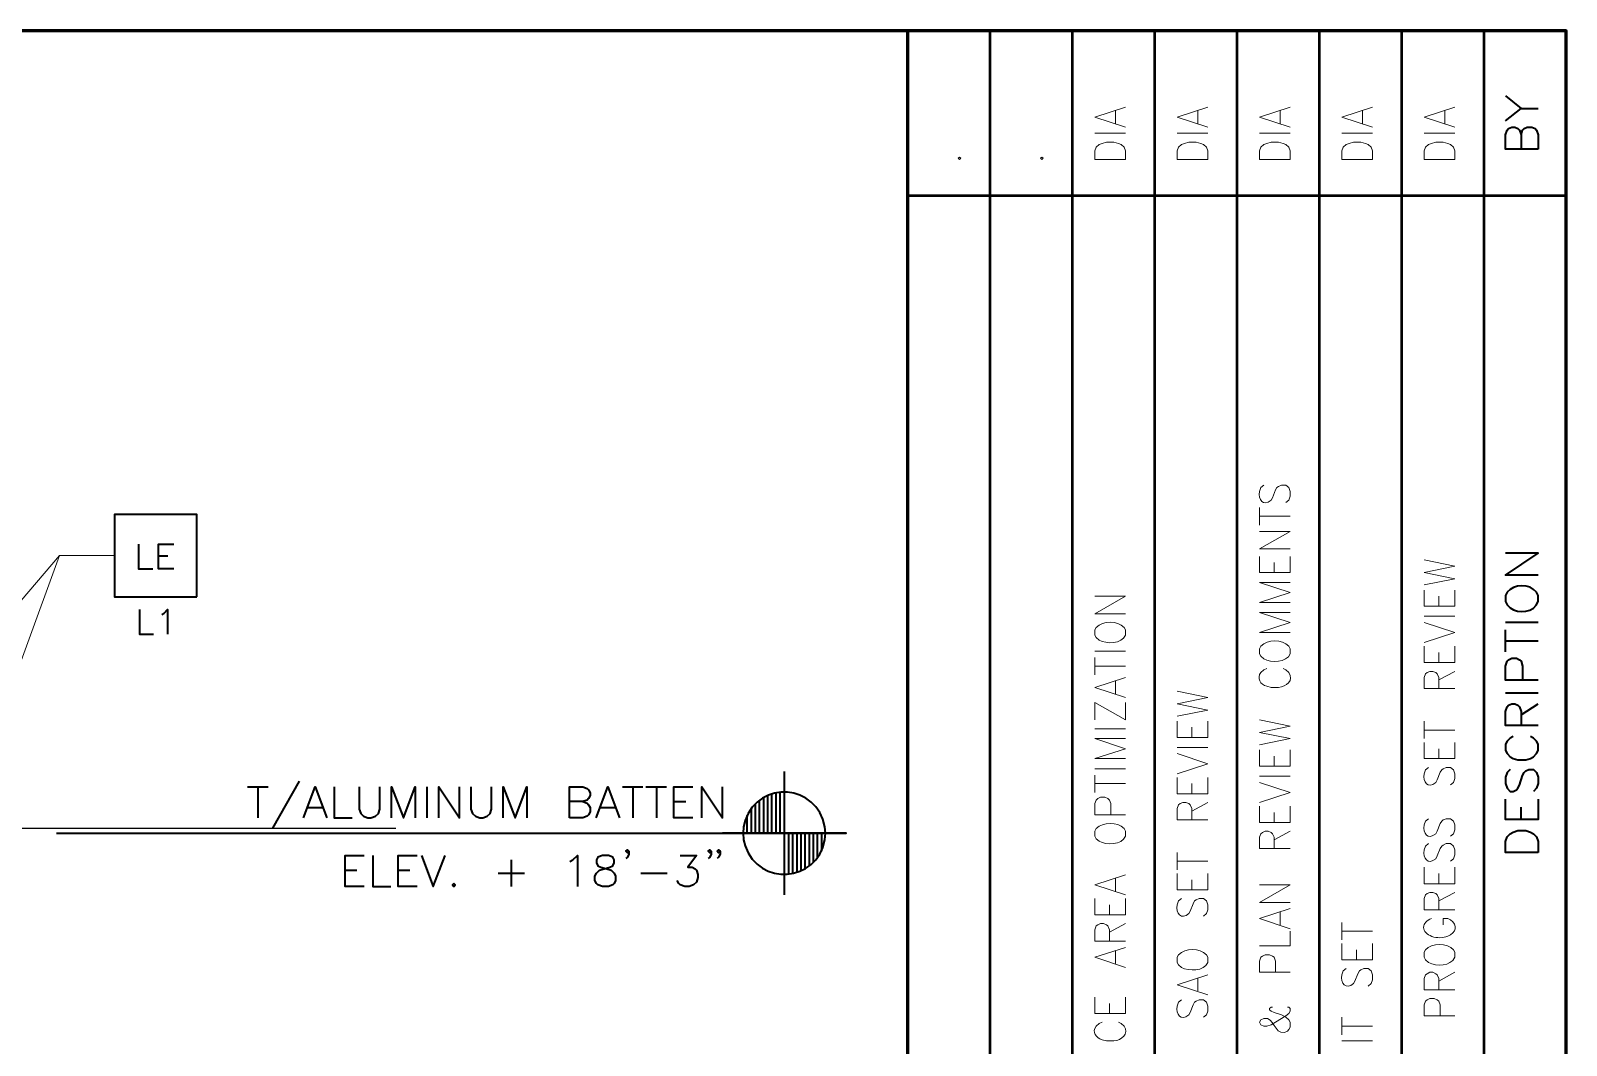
# Model space of a CAD drawing. Header units: inches. Extents: x 5 to 516, y -193 to 129.
# Drawn here: x 129.24 to 147.89, y -49.61 to -37.28 of the extents above; entities that cross this region are included whole.
import ezdxf

# ---------------------------------------------------------------- set-up
doc = ezdxf.new("R2010")
doc.units = ezdxf.units.IN
doc.header["$MEASUREMENT"] = 0
doc.layers.add('Highlight', color=210, linetype='Continuous')
doc.layers.add('PDF4_Geometry', color=7, linetype='Continuous')

msp = doc.modelspace()

# ---------------------------------------------------------------- linework, layer by layer
at = {"layer": 'Highlight'}
msp.add_line((72.5587536, -46.9696498), (133.673458, -46.9696498), dxfattribs=at)
at = {"layer": 'PDF4_Geometry', "lineweight": 60}
for points in [[(147.8887598, -127.2829903), (147.8887598, -37.2829831), (12.888749, -37.2829831), (12.888749, -127.2829903)], [(139.8887591, -37.2829831), (139.8887591, -127.2829903)]]:
    msp.add_lwpolyline(points, dxfattribs=at)
at = {"layer": 'PDF4_Geometry', "lineweight": 50}
for points in [[(140.8887592, -37.2829831), (140.8887592, -56.2829847)], [(141.8887593, -37.2829831), (141.8887593, -56.2829847)], [(142.8887594, -37.2829831), (142.8887594, -56.2829847)], [(143.8887594, -37.2829831), (143.8887594, -56.2829847)], [(144.8887595, -37.2829831), (144.8887595, -56.2829847)], [(145.8887596, -37.2829831), (145.8887596, -56.2829847)], [(146.8887597, -37.2829831), (146.8887597, -56.2829847)], [(139.8887591, -39.2863131), (147.8887598, -39.2863131)]]:
    msp.add_lwpolyline(points, dxfattribs=at)
at = {"layer": 'PDF4_Geometry', "lineweight": 15}
for points in [[(142.535426, -38.4529797), (142.1620926, -38.3329797), (142.535426, -38.2129797)], [(143.535426, -38.4529797), (143.1620927, -38.3329797), (143.535426, -38.2129797)], [(144.5354261, -38.4529797), (144.1620928, -38.3329797), (144.5354261, -38.2129797)], [(145.5354262, -38.4529797), (145.1620928, -38.3329797), (145.5354262, -38.2129797)], [(146.5354263, -38.4529797), (146.1620929, -38.3329797), (146.5354263, -38.2129797)], [(142.4120925, -38.4096447), (142.4120925, -38.2563114)], [(143.4120926, -38.4096447), (143.4120926, -38.2563114)], [(144.4120927, -38.4096447), (144.4120927, -38.2563114)], [(145.4120928, -38.4096447), (145.4120928, -38.2563114)], [(146.4120929, -38.4096447), (146.4120929, -38.2563114)], [(142.1620925, -38.5296467), (142.5354259, -38.5296467)], [(143.1620926, -38.5296467), (143.535426, -38.5296467)], [(144.1620927, -38.5296467), (144.535426, -38.5296467)], [(145.1620928, -38.5296467), (145.5354261, -38.5296467)], [(146.1620928, -38.5296467), (146.5354262, -38.5296467)], [(144.2154264, -42.8029828), (144.1787597, -42.8329828), (144.1620931, -42.8796494)], [(144.3054264, -42.9863161), (144.3220931, -42.9563161), (144.3587597, -42.8629828), (144.3754264, -42.8329828), (144.3954264, -42.8196494), (144.4287597, -42.8029828), (144.4820931, -42.8029828), (144.5187598, -42.8329828), (144.5354264, -42.8796494), (144.5354264, -42.9396494), (144.5187598, -42.9863161), (144.4820931, -43.0163161)], [(144.1620927, -43.2896432), (144.1620927, -43.0763099)], [(144.1620927, -43.1829809), (144.535426, -43.1829809)], [(144.5354261, -43.5763118), (144.1620928, -43.5763118), (144.5354261, -43.3663118), (144.1620928, -43.3663118)], [(127.5387588, -46.0663158), (129.5887591, -43.659649), (130.2554258, -43.659649)], [(128.7520903, -45.9529803), (129.5887571, -43.6596468), (130.2554237, -43.6596468)], [(144.5354261, -43.6696503), (144.5354261, -43.866317), (144.1620928, -43.866317), (144.1620928, -43.6696503)], [(144.342093, -43.866317), (144.342093, -43.7429837)], [(146.1620928, -44.0163143), (146.5354262, -43.942981), (146.1620928, -43.8663143), (146.5354262, -43.7896476), (146.1620928, -43.7129809)], [(144.5354261, -44.2296458), (144.1620928, -44.2296458), (144.5354261, -44.1096457), (144.1620928, -43.9863124), (144.5354261, -43.9863124)], [(142.535426, -44.366317), (142.1620926, -44.366317), (142.535426, -44.1529837), (142.1620926, -44.1529837)], [(146.5354263, -44.0796438), (146.5354263, -44.2763105), (146.1620929, -44.2763105), (146.1620929, -44.0796438)], [(146.3420932, -44.2763105), (146.3420932, -44.1529772)], [(144.5354261, -44.5929813), (144.1620928, -44.5929813), (144.5354261, -44.4729813), (144.1620928, -44.3529813), (144.5354261, -44.3529813)], [(142.1787592, -44.5329799), (142.1620925, -44.5629799), (142.1620925, -44.6263133), (142.1787592, -44.6563133), (142.2154259, -44.6863133)], [(142.5354259, -44.6263133), (142.5354259, -44.5629799), (142.5187592, -44.5329799)], [(146.1620928, -44.3963124), (146.5354262, -44.3963124)], [(146.1620928, -44.716313), (146.5354262, -44.5929797), (146.1620928, -44.4729796)], [(142.1620925, -44.8229821), (142.5354259, -44.8229821)], [(142.1620925, -45.1096439), (142.1620925, -44.8963106)], [(144.1787594, -44.7596509), (144.1620927, -44.7929843), (144.1620927, -44.8529843), (144.1787594, -44.8829843), (144.215426, -44.9129843)], [(144.535426, -44.8529843), (144.535426, -44.7929843), (144.5187594, -44.7596509)], [(146.5354263, -44.7596466), (146.5354263, -44.9596466), (146.1620929, -44.9596466), (146.1620929, -44.7596466)], [(146.3420932, -44.9596466), (146.3420932, -44.8363133)], [(142.1620925, -45.0029816), (142.5354259, -45.0029816)], [(144.2520924, -45.0329838), (144.2154258, -45.0496504), (144.1787591, -45.0796504)], [(144.5187591, -45.0796504), (144.4820924, -45.0496504), (144.4487591, -45.0329838)], [(146.5354263, -45.2763106), (146.1620929, -45.2763106), (146.1620929, -45.1396439), (146.1787596, -45.0963106), (146.1987596, -45.0796439), (146.2320929, -45.0663106), (146.2687596, -45.0663106), (146.3054263, -45.0796439), (146.3220929, -45.0963106), (146.3420929, -45.1396439), (146.3420929, -45.2763106)], [(146.3420932, -45.1696483), (146.5354265, -45.0663149)], [(142.535426, -45.3829797), (142.1620926, -45.2629797), (142.535426, -45.1396464)], [(142.4120925, -45.3396448), (142.4120925, -45.1863114)], [(143.1620926, -45.609644), (143.535426, -45.5363106), (143.1620926, -45.459644), (143.535426, -45.3829773), (143.1620926, -45.3063106)], [(144.2520924, -45.2463171), (144.3054258, -45.2629838), (144.3954258, -45.2629838)], [(142.535426, -45.4429822), (142.535426, -45.6563155), (142.1620926, -45.4429822), (142.1620926, -45.6563155)], [(143.535426, -45.6729803), (143.535426, -45.869647), (143.1620927, -45.869647), (143.1620927, -45.6729803)], [(144.1620927, -45.9596467), (144.535426, -45.88298), (144.1620927, -45.8096467), (144.535426, -45.73298), (144.1620927, -45.6563133)], [(146.1620928, -45.8829798), (146.1620928, -45.6729797)], [(142.1620925, -45.7629779), (142.5354259, -45.7629779)], [(143.3420929, -45.869647), (143.3420929, -45.7463136)], [(146.1620928, -45.7796472), (146.5354262, -45.7796472)], [(142.535426, -46.1263134), (142.1620926, -46.1263134), (142.535426, -46.0063134), (142.1620926, -45.88298), (142.535426, -45.88298)], [(143.1620926, -45.9896489), (143.535426, -45.9896489)], [(144.5354261, -46.0196497), (144.5354261, -46.2196497), (144.1620928, -46.2196497), (144.1620928, -46.0196497)], [(146.5354263, -45.9296467), (146.5354263, -46.1263134), (146.1620929, -46.1263134), (146.1620929, -45.9296467)], [(146.3420932, -46.1263134), (146.3420932, -46.0063134)], [(142.1620925, -46.2496451), (142.5354259, -46.2496451)], [(143.1620926, -46.3096494), (143.535426, -46.1896494), (143.1620926, -46.0663161)], [(144.342093, -46.2196497), (144.342093, -46.0963164)], [(146.2154266, -46.2329825), (146.1787599, -46.2629825), (146.1620932, -46.3096492)], [(146.3054266, -46.4163158), (146.3220932, -46.3863158), (146.3587599, -46.2929825), (146.3754266, -46.2629825), (146.3954266, -46.2496492), (146.4287599, -46.2329825), (146.4820932, -46.2329825), (146.5187599, -46.2629825), (146.5354266, -46.3096492), (146.5354266, -46.3696492), (146.5187599, -46.4163158), (146.4820932, -46.4463159)], [(142.1620925, -46.5363137), (142.1620925, -46.3263137)], [(142.1620925, -46.4296446), (142.5354259, -46.4296446)], [(143.535426, -46.3563164), (143.535426, -46.5529831), (143.1620927, -46.5529831), (143.1620927, -46.3563164)], [(143.3420929, -46.5529831), (143.3420929, -46.4296497)], [(144.1620927, -46.3396448), (144.535426, -46.3396448)], [(144.1620927, -46.6596454), (144.535426, -46.5363121), (144.1620927, -46.4163121)], [(142.535426, -46.8096495), (142.1620926, -46.8096495), (142.1620926, -46.6729828), (142.1787593, -46.6296495), (142.1987593, -46.6129828), (142.2320926, -46.5963161), (142.2854259, -46.5963161), (142.3220926, -46.6129828), (142.3420926, -46.6296495), (142.3587593, -46.6729828), (142.3587593, -46.8096495)], [(143.535426, -46.869647), (143.1620927, -46.869647), (143.1620927, -46.7329804), (143.1787593, -46.689647), (143.1987593, -46.6729804), (143.2320927, -46.659647), (143.2687593, -46.659647), (143.305426, -46.6729804), (143.3220927, -46.689647), (143.3420927, -46.7329804), (143.3420927, -46.869647)], [(143.3420929, -46.7663145), (143.5354263, -46.6596478)], [(144.5354261, -46.702979), (144.5354261, -46.902979), (144.1620928, -46.902979), (144.1620928, -46.702979)], [(144.342093, -46.902979), (144.342093, -46.7796457)], [(142.1787592, -46.9763124), (142.1620925, -47.0063124), (142.1620925, -47.0696457), (142.1787592, -47.0996457), (142.2154259, -47.1296457)], [(142.5354259, -47.0696457), (142.5354259, -47.0063124), (142.5187592, -46.9763124)], [(146.2154266, -46.8563143), (146.1787599, -46.8863143), (146.1620932, -46.9329809)], [(146.3054266, -47.0396476), (146.3220932, -47.0063143), (146.3587599, -46.9163143), (146.3754266, -46.8863143), (146.3954266, -46.8696476), (146.4287599, -46.8563143), (146.4820932, -46.8563143), (146.5187599, -46.8863143), (146.5354266, -46.9329809), (146.5354266, -46.9929809), (146.5187599, -47.0396476), (146.4820932, -47.0696476)], [(144.5354261, -47.2196498), (144.1620928, -47.2196498), (144.1620928, -47.0829831), (144.1787594, -47.0396498), (144.1987594, -47.0229831), (144.2320928, -47.0063164), (144.2687594, -47.0063164), (144.3054261, -47.0229831), (144.3220928, -47.0396498), (144.3420928, -47.0829831), (144.3420928, -47.2196498)], [(144.342093, -47.1129807), (144.5354264, -47.006314)], [(146.2154266, -47.1596454), (146.1787599, -47.1896454), (146.1620932, -47.2363121)], [(146.3054266, -47.3429788), (146.3220932, -47.3096455), (146.3587599, -47.2196454), (146.3754266, -47.1896454), (146.3954266, -47.1763121), (146.4287599, -47.1596454), (146.4820932, -47.1596454), (146.5187599, -47.1896454), (146.5354266, -47.2363121), (146.5354266, -47.2963121), (146.5187599, -47.3429788), (146.4820932, -47.3729788)], [(143.1620926, -47.479646), (143.1620926, -47.2663127)], [(142.535426, -47.782984), (142.1620926, -47.6596506), (142.535426, -47.5396506)], [(143.1620926, -47.3729769), (143.535426, -47.3729769)], [(143.535426, -47.5229831), (143.535426, -47.7196498), (143.1620927, -47.7196498), (143.1620927, -47.5229831)], [(146.5354263, -47.4463127), (146.5354263, -47.6463127), (146.1620929, -47.6463127), (146.1620929, -47.4463127)], [(146.3420932, -47.6463127), (146.3420932, -47.5229793)], [(142.4120925, -47.7363124), (142.4120925, -47.5829791)], [(143.3420929, -47.7196498), (143.3420929, -47.5996498)], [(144.5354261, -47.8729769), (144.1620928, -47.8729769), (144.5354261, -47.6596436), (144.1620928, -47.6596436)], [(142.535426, -47.8263108), (142.535426, -48.0263108), (142.1620926, -48.0263108), (142.1620926, -47.8263108)], [(142.3420928, -48.0263108), (142.3420928, -47.9029775)], [(143.2154263, -47.8263122), (143.1787596, -47.8563122), (143.162093, -47.9029788)], [(143.3054263, -48.0096455), (143.322093, -47.9796455), (143.3587597, -47.8896455), (143.3754263, -47.8563122), (143.3954263, -47.8429788), (143.4287597, -47.8263122), (143.482093, -47.8263122), (143.5187597, -47.8563122), (143.5354263, -47.9029788), (143.5354263, -47.9629788), (143.5187597, -48.0096455), (143.482093, -48.0396455)], [(146.5354263, -47.9629835), (146.1620929, -47.9629835), (146.1620929, -47.8263168), (146.1787596, -47.7829834), (146.1987596, -47.7663168), (146.2320929, -47.7529834), (146.2687596, -47.7529834), (146.3054263, -47.7663168), (146.3220929, -47.7829834), (146.3420929, -47.8263168), (146.3420929, -47.9629835)], [(146.3420932, -47.8563143), (146.5354265, -47.752981)], [(144.5354261, -48.1929775), (144.1620928, -48.0696442), (144.5354261, -47.9496442)], [(144.4120927, -48.1463127), (144.4120927, -47.9929794)], [(146.4820926, -48.0863125), (146.4487593, -48.0696458), (146.3954259, -48.0696458), (146.3954259, -48.1463125)], [(142.535426, -48.3429816), (142.1620926, -48.3429816), (142.1620926, -48.2063149), (142.1787593, -48.1596482), (142.1987593, -48.1463149), (142.2320926, -48.1296482), (142.2687593, -48.1296482), (142.3054259, -48.1463149), (142.3220926, -48.1596482), (142.3420926, -48.2063149), (142.3420926, -48.3429816)], [(142.3420928, -48.2363125), (142.5354262, -48.1296458)], [(144.1620927, -48.4029791), (144.535426, -48.4029791), (144.535426, -48.2229791)], [(145.1620928, -48.3296488), (145.1620928, -48.1163154)], [(145.1620928, -48.2229797), (145.5354261, -48.2229797)], [(142.535426, -48.6629822), (142.1620926, -48.5396488), (142.535426, -48.4196488)], [(142.4120925, -48.6163174), (142.4120925, -48.4663174)], [(145.5354262, -48.3729791), (145.5354262, -48.5696458), (145.1620928, -48.5696458), (145.1620928, -48.3729791)], [(145.3420931, -48.5696458), (145.3420931, -48.4496458)], [(146.1787595, -48.4496436), (146.1620928, -48.4796437), (146.1620928, -48.5396437), (146.1787595, -48.5696437), (146.2154262, -48.602977)], [(146.5354262, -48.5396437), (146.5354262, -48.4796437), (146.5187595, -48.4496436)], [(143.1787593, -48.5096512), (143.1620926, -48.5396513), (143.1620926, -48.6029846), (143.1787593, -48.6329846), (143.2154259, -48.6629846)], [(143.535426, -48.6029846), (143.535426, -48.5396513), (143.5187593, -48.5096512)], [(144.5354261, -48.7229797), (144.1620928, -48.7229797), (144.1620928, -48.586313), (144.1787594, -48.5396464), (144.1987594, -48.526313), (144.2320928, -48.5096464), (144.2854261, -48.5096464), (144.3220928, -48.526313), (144.3420928, -48.5396464), (144.3587594, -48.586313), (144.3587594, -48.7229797)], [(143.535426, -48.9963155), (143.1620927, -48.8763155), (143.535426, -48.7529822)], [(143.4120926, -48.9496507), (143.4120926, -48.7996507)], [(145.2154265, -48.6763149), (145.1787598, -48.7063149), (145.1620931, -48.7529816)], [(145.3054265, -48.8596483), (145.3220932, -48.8296483), (145.3587598, -48.7396483), (145.3754265, -48.7063149), (145.3954265, -48.6929816), (145.4287598, -48.6763149), (145.4820932, -48.6763149), (145.5187598, -48.7063149), (145.5354265, -48.7529816), (145.5354265, -48.8129816), (145.5187598, -48.8596483), (145.4820932, -48.8896483)], [(146.5354263, -48.936318), (146.1620929, -48.936318), (146.1620929, -48.7996513), (146.1787596, -48.7529846), (146.1987596, -48.7396513), (146.2320929, -48.7229846), (146.2687596, -48.7229846), (146.3054263, -48.7396513), (146.3220929, -48.7529846), (146.3420929, -48.7996513), (146.3420929, -48.936318)], [(146.3420932, -48.8296488), (146.5354265, -48.7229822)], [(142.535426, -49.0263131), (142.535426, -49.2229798), (142.1620926, -49.2229798), (142.1620926, -49.0263131)], [(146.5354263, -49.2529819), (146.1620929, -49.2529819), (146.1620929, -49.1163153), (146.1787596, -49.0729819), (146.1987596, -49.0563152), (146.2320929, -49.0429819), (146.2854263, -49.0429819), (146.3220929, -49.0563152), (146.3420929, -49.0729819), (146.3587596, -49.1163153), (146.3587596, -49.2529819)], [(142.3420928, -49.2229798), (142.3420928, -49.1029797)], [(143.2154263, -49.0563131), (143.1787596, -49.0863131), (143.162093, -49.1329797)], [(143.3054263, -49.2396464), (143.322093, -49.2096464), (143.3587597, -49.1163131), (143.3754263, -49.0863131), (143.3954263, -49.0729797), (143.4287597, -49.0563131), (143.482093, -49.0563131), (143.5187597, -49.0863131), (143.5354263, -49.1329797), (143.5354263, -49.1929798), (143.5187597, -49.2396464), (143.482093, -49.2696464)], [(144.2154263, -49.2829795), (144.1787596, -49.2996462), (144.162093, -49.3296462), (144.1787596, -49.3596462), (144.2154263, -49.3763128), (144.252093, -49.3763128), (144.3054263, -49.3596462), (144.3587596, -49.3296462), (144.482093, -49.2529795), (144.5187597, -49.2229795), (144.5354263, -49.1929795), (144.5354263, -49.1629795), (144.5187597, -49.1463128), (144.502093, -49.1463128)], [(144.322093, -49.1463128), (144.3054263, -49.1463128), (144.2854263, -49.1629795), (144.2854263, -49.1796461), (144.3054263, -49.1929795), (144.342093, -49.2096462), (144.4287596, -49.2396462), (144.482093, -49.2696462), (144.5187597, -49.2996462), (144.5354263, -49.3296462), (144.5354263, -49.3896462), (144.5187597, -49.4196462), (144.502093, -49.4363128), (144.4654263, -49.4529795)], [(142.2520923, -49.3296489), (142.2154256, -49.3463155), (142.1787589, -49.3763155)], [(142.5187589, -49.3763155), (142.4820923, -49.3463155), (142.4487589, -49.3296489)], [(145.1620928, -49.4829828), (145.1620928, -49.2696494)], [(145.1620928, -49.3763136), (145.5354261, -49.3763136)], [(142.2520923, -49.5429822), (142.3054256, -49.5563156), (142.3954256, -49.5563156)], [(145.1620928, -49.5563131), (145.5354261, -49.5563131)]]:
    msp.add_lwpolyline(points, dxfattribs=at)
at = {"layer": 'PDF4_Geometry', "lineweight": 35}
for points in [[(147.1487593, -38.0729816), (147.3387593, -38.2263149)], [(147.1487593, -38.3796494), (147.3387593, -38.226316), (147.5487593, -38.226316)], [(147.54876, -38.7229789), (147.14876, -38.7229789), (147.14876, -38.5496456), (147.16876, -38.4929789), (147.18876, -38.4729789), (147.2254266, -38.4563122), (147.2620933, -38.4563122), (147.3020933, -38.4729789), (147.3220933, -38.4929789), (147.33876, -38.5496456), (147.33876, -38.7229789)], [(147.3387592, -38.5496458), (147.3587592, -38.4929792), (147.3787592, -38.4729792), (147.4154259, -38.4563125), (147.4720925, -38.4563125), (147.5120925, -38.4729792), (147.5287592, -38.4929792), (147.5487592, -38.5496458), (147.5487592, -38.7229792)], [(130.5487586, -43.5196509), (130.5487586, -43.8196509), (130.722092, -43.8196509)], [(130.9787589, -43.8196454), (130.7920923, -43.8196454), (130.7920923, -43.5196454), (130.9787589, -43.5196454)], [(147.54876, -43.8963124), (147.14876, -43.8963124), (147.54876, -43.6296457), (147.14876, -43.6296457)], [(130.7920923, -43.6629818), (130.9054256, -43.6629818)], [(147.1687593, -44.1063162), (147.1487593, -44.1429829), (147.1487593, -44.2196495), (147.1687593, -44.2596496), (147.205426, -44.2963162)], [(147.5487593, -44.2196495), (147.5487593, -44.1429829), (147.5287593, -44.1063162)], [(130.5620914, -44.3163157), (130.5620914, -44.6163157), (130.7320914, -44.6163157)], [(130.8320906, -44.3763132), (130.8620906, -44.3596466), (130.9020906, -44.3163132), (130.9020906, -44.6163133)], [(147.1487593, -44.4696496), (147.5487593, -44.4696496)], [(147.1487593, -44.8296485), (147.1487593, -44.5629818)], [(147.1487593, -44.6963138), (147.5487593, -44.6963138)], [(147.54876, -45.1729781), (147.14876, -45.1729781), (147.14876, -45.0029781), (147.16876, -44.9429781), (147.18876, -44.9263114), (147.2254266, -44.9063114), (147.2820933, -44.9063114), (147.3220933, -44.9263114), (147.33876, -44.9429781), (147.35876, -45.0029781), (147.35876, -45.1729781)], [(147.1487593, -45.326312), (147.5487593, -45.326312)], [(147.54876, -45.7263161), (147.14876, -45.7263161), (147.14876, -45.5529827), (147.16876, -45.496316), (147.18876, -45.476316), (147.2254266, -45.4596494), (147.2620933, -45.4596494), (147.3020933, -45.476316), (147.3220933, -45.496316), (147.33876, -45.5529827), (147.33876, -45.7263161)], [(147.3387592, -45.5929814), (147.5487592, -45.459648)], [(147.2454263, -45.859644), (147.2054263, -45.8763107), (147.1687596, -45.9163107), (147.1487596, -45.9529773), (147.1487596, -46.029644), (147.1687596, -46.0663107), (147.2054263, -46.1063107), (147.2454263, -46.1263107), (147.3020929, -46.1429773), (147.3954263, -46.1429773), (147.4554263, -46.1263107), (147.492093, -46.1063107), (147.5287596, -46.0663107), (147.5487596, -46.029644), (147.5487596, -45.9529773), (147.5287596, -45.9163107), (147.492093, -45.8763107), (147.4554263, -45.859644)], [(132.4987574, -46.3996492), (132.1754241, -46.9696492)], [(138.3920922, -46.2829839), (138.3920922, -47.782984)], [(147.2054262, -46.2596481), (147.1687595, -46.2963148), (147.1487595, -46.3529814), (147.1487595, -46.4296481), (147.1687595, -46.4863148), (147.2054262, -46.5263148), (147.2454262, -46.5263148), (147.2820929, -46.5063148), (147.3020929, -46.4863148), (147.3220929, -46.4496481), (147.3587595, -46.3329814), (147.3787595, -46.2963148), (147.3954262, -46.2763148), (147.4354262, -46.2596481), (147.4920929, -46.2596481), (147.5287596, -46.2963148), (147.5487596, -46.3529814), (147.5487596, -46.4296481), (147.5287596, -46.4863148), (147.4920929, -46.5263148)], [(131.8720925, -46.4696497), (132.1220925, -46.4696497)], [(131.9987574, -46.4696497), (131.9987574, -46.8463164)], [(132.552092, -46.8463113), (132.6954253, -46.4696446), (132.8354254, -46.8463113)], [(132.9254254, -46.4696497), (132.9254254, -46.8463164), (133.1420921, -46.8463164)], [(133.2287583, -46.4696497), (133.2287583, -46.7396498), (133.2487583, -46.7929831), (133.2820916, -46.8263164), (133.335425, -46.8463164), (133.3720917, -46.8463164), (133.425425, -46.8263164), (133.4620917, -46.7929831), (133.4787583, -46.7396498), (133.4787583, -46.4696497)], [(133.6220926, -46.8463113), (133.6220926, -46.4696446), (133.765426, -46.8463113), (133.9087593, -46.4696446), (133.9087593, -46.8463113)], [(134.0520921, -46.4696497), (134.0520921, -46.8463164)], [(134.1954264, -46.8463113), (134.1954264, -46.4696446), (134.4454264, -46.8463113), (134.4454264, -46.4696446)], [(134.5854241, -46.4696497), (134.5854241, -46.7396498), (134.6054241, -46.7929831), (134.6420908, -46.8263164), (134.6954241, -46.8463164), (134.7287575, -46.8463164), (134.7820908, -46.8263164), (134.8187575, -46.7929831), (134.8354242, -46.7396498), (134.8354242, -46.4696497)], [(134.9787584, -46.8463113), (134.9787584, -46.4696446), (135.1220918, -46.8463113), (135.2654251, -46.4696446), (135.2654251, -46.8463113)], [(135.7820922, -46.8463113), (135.7820922, -46.4696446), (135.9454256, -46.4696446), (135.9987589, -46.4896446), (136.0154256, -46.5063112), (136.0320922, -46.5429779), (136.0320922, -46.5763113), (136.0154256, -46.6129779), (135.9987589, -46.6329779), (135.9454256, -46.6496446), (135.7820922, -46.6496446)], [(136.1054251, -46.8463113), (136.2487585, -46.4696446), (136.3920918, -46.8463113)], [(136.4254257, -46.4696497), (136.6754257, -46.4696497)], [(136.5520923, -46.4696497), (136.5520923, -46.8463164)], [(136.7120918, -46.4696497), (136.9620918, -46.4696497)], [(136.8387584, -46.4696497), (136.8387584, -46.8463164)], [(137.2820924, -46.8463113), (137.0520924, -46.8463113), (137.0520924, -46.4696446), (137.2820924, -46.4696446)], [(137.3920921, -46.8463113), (137.3920921, -46.4696446), (137.6420921, -46.8463113), (137.6420921, -46.4696446)], [(138.1420922, -47.0329839), (138.1420922, -46.5996506)], [(138.1920918, -47.0329839), (138.1920918, -46.5763172)], [(138.2420923, -47.0329839), (138.2420923, -46.5563172)], [(138.292092, -47.0329839), (138.292092, -46.5429839)], [(138.3420925, -47.0329839), (138.3420925, -46.5363172)], [(147.54876, -46.6196506), (147.54876, -46.8663172), (147.14876, -46.8663172), (147.14876, -46.6196506)], [(132.6054249, -46.7196497), (132.7820915, -46.7196497)], [(135.9454257, -46.6496492), (135.998759, -46.6663159), (136.0154257, -46.6863159), (136.0320924, -46.7196492), (136.0320924, -46.7729825), (136.0154257, -46.8096492), (135.998759, -46.8263159), (135.9454257, -46.8463159), (135.7820924, -46.8463159)], [(136.1587588, -46.7196497), (136.3387589, -46.7196497)], [(137.0520924, -46.6496492), (137.1954257, -46.6496492)], [(137.9920923, -47.0329839), (137.9920923, -46.7329839)], [(138.042092, -47.0329839), (138.042092, -46.6763172)], [(138.0920925, -47.0329839), (138.0920925, -46.6329839)], [(147.3387592, -46.8663172), (147.3387592, -46.7163172)], [(137.9154255, -46.8796506), (137.8954255, -46.9563172), (137.8920922, -47.0329839), (137.8954255, -47.1129839), (137.9154255, -47.1863173)], [(137.9420918, -47.0329839), (137.9420918, -46.8163172)], [(138.8854255, -47.1129839), (138.8920922, -47.0329839), (138.8854255, -46.9563172)], [(129.5520918, -47.0329839), (139.1420923, -47.0329839), (137.6420921, -47.0329839)], [(137.8920922, -47.0329839), (137.8920922, -47.0296506)], [(138.4420919, -47.0329839), (138.4420919, -47.5296506)], [(138.4920924, -47.0329839), (138.4920924, -47.522984)], [(138.542092, -47.0329839), (138.542092, -47.5096506)], [(138.5920925, -47.0329839), (138.5920925, -47.492984)], [(138.6420922, -47.0329839), (138.6420922, -47.4663173)], [(138.6920919, -47.0329839), (138.6920919, -47.432984)], [(138.7420924, -47.0329839), (138.7420924, -47.3896506)], [(138.7920921, -47.0329839), (138.7920921, -47.3329839)], [(138.8420926, -47.0329839), (138.8420926, -47.2496506)], [(138.8920922, -47.0329839), (138.8920922, -47.0296506)], [(133.2887584, -47.6796447), (133.0587584, -47.6796447), (133.0587584, -47.302978), (133.2887584, -47.302978)], [(133.395425, -47.3029831), (133.395425, -47.6796498), (133.6120917, -47.6796498)], [(133.9320928, -47.6796447), (133.7020928, -47.6796447), (133.7020928, -47.302978), (133.9320928, -47.302978)], [(133.9854248, -47.3029831), (134.1287581, -47.6796498), (134.2720915, -47.3029831)], [(135.0754246, -47.3563143), (135.0754246, -47.6796477)], [(135.7887586, -47.3763135), (135.8254253, -47.3563135), (135.8787586, -47.3029801), (135.8787586, -47.6796468)], [(136.505425, -47.2496452), (136.485425, -47.2696452), (136.4687583, -47.2496452), (136.485425, -47.2329785), (136.505425, -47.2496452), (136.505425, -47.2863119), (136.485425, -47.3229785), (136.4687583, -47.3396452)], [(137.1287585, -47.3029831), (137.3254251, -47.3029831), (137.2187585, -47.4463165), (137.2720918, -47.4463165), (137.3087585, -47.4663165), (137.3254251, -47.4829831), (137.3420918, -47.5363165), (137.3420918, -47.5729832), (137.3254251, -47.6263165), (137.2887585, -47.6596498), (137.2354251, -47.6796498), (137.1820918, -47.6796498), (137.1287585, -47.6596498), (137.1120918, -47.6429832), (137.0920918, -47.6063165)], [(137.5054251, -47.2496452), (137.4854251, -47.2696452), (137.4687584, -47.2496452), (137.4854251, -47.2329785), (137.5054251, -47.2496452), (137.5054251, -47.2863119), (137.4854251, -47.3229785), (137.4687584, -47.3396452)], [(137.6120925, -47.2496452), (137.5920925, -47.2696452), (137.5754258, -47.2496452), (137.5920925, -47.2329785), (137.6120925, -47.2496452), (137.6120925, -47.2863119), (137.5920925, -47.3229785), (137.5754258, -47.3396452)], [(133.0587584, -47.4829826), (133.2020918, -47.4829826)], [(133.7020928, -47.4829826), (133.8420928, -47.4829826)], [(134.9154243, -47.5196512), (135.2354243, -47.5196512)], [(136.6487584, -47.5196512), (136.9687585, -47.5196512)]]:
    msp.add_lwpolyline(points, dxfattribs=at)
at = {"layer": 'PDF4_Geometry', "lineweight": 15}
for points in [[(142.535426, -38.8496472), (142.1620926, -38.8496472), (142.1620926, -38.7429805), (142.1787593, -38.6963139), (142.2154259, -38.6663139), (142.2520926, -38.6529805), (142.3054259, -38.6363139), (142.3954259, -38.6363139), (142.4487593, -38.6529805), (142.4820926, -38.6663139), (142.5187593, -38.6963139), (142.535426, -38.7429805)], [(143.535426, -38.8496472), (143.1620927, -38.8496472), (143.1620927, -38.7429805), (143.1787593, -38.6963139), (143.215426, -38.6663139), (143.2520927, -38.6529805), (143.305426, -38.6363139), (143.395426, -38.6363139), (143.4487594, -38.6529805), (143.4820927, -38.6663139), (143.5187594, -38.6963139), (143.535426, -38.7429805)], [(144.5354261, -38.8496472), (144.1620928, -38.8496472), (144.1620928, -38.7429805), (144.1787594, -38.6963139), (144.2154261, -38.6663139), (144.2520928, -38.6529805), (144.3054261, -38.6363139), (144.3954261, -38.6363139), (144.4487594, -38.6529805), (144.4820928, -38.6663139), (144.5187594, -38.6963139), (144.5354261, -38.7429805)], [(145.5354262, -38.8496472), (145.1620928, -38.8496472), (145.1620928, -38.7429805), (145.1787595, -38.6963139), (145.2154262, -38.6663139), (145.2520928, -38.6529805), (145.3054262, -38.6363139), (145.3954262, -38.6363139), (145.4487595, -38.6529805), (145.4820929, -38.6663139), (145.5187595, -38.6963139), (145.5354262, -38.7429805)], [(146.5354263, -38.8496472), (146.1620929, -38.8496472), (146.1620929, -38.7429805), (146.1787596, -38.6963139), (146.2154263, -38.6663139), (146.2520929, -38.6529805), (146.3054263, -38.6363139), (146.3954263, -38.6363139), (146.4487596, -38.6529805), (146.4820929, -38.6663139), (146.5187596, -38.6963139), (146.5354263, -38.7429805)], [(140.5020921, -38.8329778), (140.5187588, -38.8496445), (140.5354255, -38.8329778), (140.5187588, -38.8196445)], [(141.5020922, -38.8329778), (141.5187589, -38.8496445), (141.5354255, -38.8329778), (141.5187589, -38.8196445)]]:
    msp.add_lwpolyline(points, close=True, dxfattribs=at)
at = {"layer": 'PDF4_Geometry', "lineweight": 35}
for points in [[(131.2554237, -44.1596452), (131.2554237, -43.1596451), (130.2554237, -43.1596451), (130.2554237, -44.1596452)], [(147.54876, -47.2663146), (147.14876, -47.2663146), (147.14876, -47.1329812), (147.16876, -47.0763145), (147.2054266, -47.0396479), (147.2454266, -47.0196479), (147.3020933, -46.9996479), (147.3954267, -46.9996479), (147.4554267, -47.0196479), (147.4920933, -47.0396479), (147.52876, -47.0763145), (147.54876, -47.1329812)], [(136.1820921, -47.3029831), (136.1287587, -47.3229831), (136.1120921, -47.3563165), (136.1120921, -47.3929831), (136.1287587, -47.4296498), (136.1654254, -47.4463165), (136.2354254, -47.4663165), (136.2887588, -47.4829831), (136.3254254, -47.5196498), (136.3420921, -47.5529831), (136.3420921, -47.6063165), (136.3254254, -47.6429832), (136.3087588, -47.6596498), (136.2554254, -47.6796498), (136.1820921, -47.6796498), (136.1287587, -47.6596498), (136.1120921, -47.6429832), (136.0920921, -47.6063165), (136.0920921, -47.5529831), (136.1120921, -47.5196498), (136.1487587, -47.4829831), (136.2020921, -47.4663165), (136.2720921, -47.4463165), (136.3087588, -47.4296498), (136.3254254, -47.3929831), (136.3254254, -47.3563165), (136.3087588, -47.3229831), (136.2554254, -47.3029831)], [(134.3787591, -47.6429829), (134.3620924, -47.6596496), (134.3787591, -47.6796496), (134.3954257, -47.6596496)]]:
    msp.add_lwpolyline(points, close=True, dxfattribs=at)
at = {"layer": 'PDF4_Geometry', "lineweight": 15}
msp.add_ellipse((146.3420572, -48.179538), major_axis=(-0.1859649, 0.0085315), ratio=0.6591682361, start_param=5.2469908502, end_param=8.4945750075, dxfattribs=at)
for points in [[(144.1620931, -42.8796494), (144.1483153, -42.9813717), (144.2044264, -43.0678717), (144.3054264, -42.9863161)], [(142.5187592, -44.5329799), (142.4329814, -44.4476466), (142.2649259, -44.4502021), (142.1787592, -44.5329799)], [(142.2154259, -44.6863133), (142.3077036, -44.7368133), (142.4864814, -44.7345911), (142.5354259, -44.6263133)], [(144.5187594, -44.7596509), (144.432926, -44.6743176), (144.264926, -44.6768732), (144.1787594, -44.7596509)], [(144.215426, -44.9129843), (144.3016483, -44.9665399), (144.4932594, -44.960151), (144.535426, -44.8529843)], [(144.1787591, -45.0796504), (144.1277035, -45.1455949), (144.1729257, -45.231706), (144.2520924, -45.2463171)], [(144.3954258, -45.2629838), (144.487148, -45.2462616), (144.5857591, -45.183706), (144.5187591, -45.0796504)], [(146.1620932, -46.3096492), (146.1483154, -46.4113714), (146.2044266, -46.4978714), (146.3054266, -46.4163158)], [(142.5187592, -46.9763124), (142.4329814, -46.890979), (142.2649259, -46.8935346), (142.1787592, -46.9763124)], [(146.1620932, -46.9329809), (146.1483154, -47.0347032), (146.2044266, -47.1212032), (146.3054266, -47.0396476)], [(142.2154259, -47.1296457), (142.3077036, -47.1801457), (142.4864814, -47.1779235), (142.5354259, -47.0696457)], [(146.1620932, -47.2363121), (146.1483154, -47.3380343), (146.2044266, -47.4245344), (146.3054266, -47.3429788)], [(143.162093, -47.9029788), (143.1444263, -48.0042011), (143.2128152, -48.0926455), (143.3054263, -48.0096455)], [(146.4487593, -48.2829791), (146.5503704, -48.2462014), (146.5778704, -48.1445902), (146.4820926, -48.0863125)], [(143.5187593, -48.5096512), (143.432926, -48.4243179), (143.2649259, -48.4268735), (143.1787593, -48.5096512)], [(146.5187595, -48.4496436), (146.4443151, -48.3639214), (146.253204, -48.3665325), (146.1787595, -48.4496436)], [(143.2154259, -48.6629846), (143.3077037, -48.713429), (143.4864815, -48.7112624), (143.535426, -48.6029846)], [(146.2154262, -48.602977), (146.316204, -48.6531437), (146.479704, -48.6549214), (146.5354262, -48.5396437)], [(145.1620931, -48.7529816), (145.1443709, -48.8542038), (145.2128709, -48.9426483), (145.3054265, -48.8596483)], [(143.162093, -49.1329797), (143.1483152, -49.234702), (143.2044263, -49.321202), (143.3054263, -49.2396464)], [(142.1787589, -49.3763155), (142.1245923, -49.44976), (142.1775367, -49.5194267), (142.2520923, -49.5429822)], [(142.3954256, -49.5563156), (142.4829256, -49.5467044), (142.587759, -49.47276), (142.5187589, -49.3763155)], [(144.4654263, -49.4529795), (144.3349819, -49.4753684), (144.3459263, -49.2605906), (144.2154263, -49.2829795)]]:
    msp.add_open_spline(points, degree=3, dxfattribs=at)
at = {"layer": 'PDF4_Geometry', "lineweight": 35}
for points in [[(147.5287593, -44.1063162), (147.443426, -43.9979273), (147.2546482, -44.000094), (147.1687593, -44.1063162)], [(147.205426, -44.2963162), (147.311926, -44.3698162), (147.4989815, -44.3528162), (147.5487593, -44.2196495)], [(138.8854255, -46.9563172), (138.7890922, -46.4342617), (138.0900922, -46.3798172), (137.9154255, -46.8796506)], [(137.9154255, -47.1863173), (138.0895922, -47.6846506), (138.7850922, -47.6322617), (138.8854255, -47.1129839)]]:
    msp.add_open_spline(points, degree=3, dxfattribs=at)

doc.saveas('drawing.dxf')
